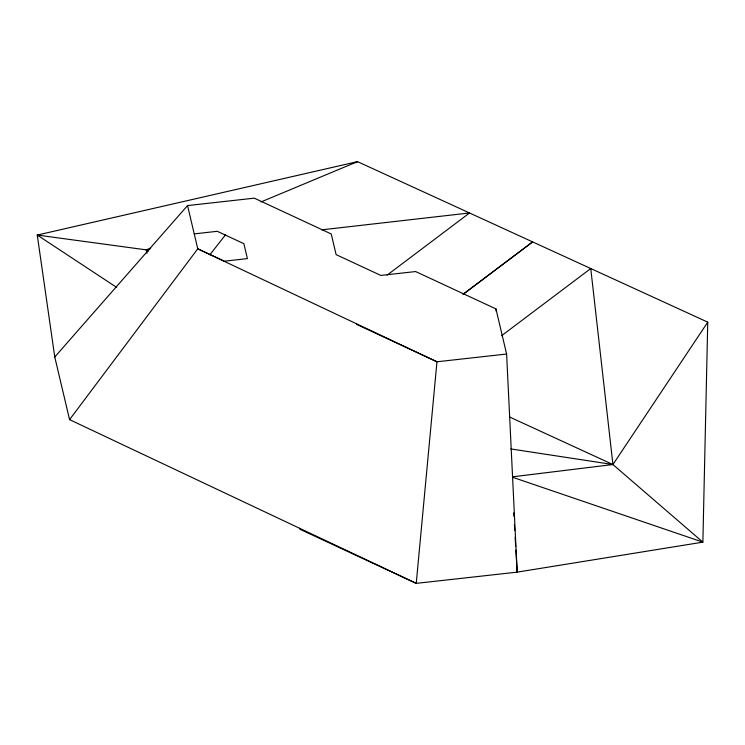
<?xml version="1.0" encoding="UTF-8"?>
<svg xmlns="http://www.w3.org/2000/svg" width="745" height="745" viewBox="0 0 745 745"><rect width="100%" height="100%" fill="white"/><g stroke="black" fill="none" stroke-linecap="round" stroke-linejoin="round"><path stroke-width="1.12" d="M515.885 550.08L517.179 572.141L506.609 354.033L495.956 308.914L415.635 271.553L380.816 275.426L336.125 254.632L331.236 233.967L254.287 198.161L187.544 205.583L197.76 248.811L436.961 361.781L416.241 583.363L69.574 419.64L54.767 356.995L37.25 235.057L357.507 161.637L707.75 322.157L702.87 542.146L517.179 572.141L416.241 583.363L299.844 529.211L299.63 528.289M707.75 322.157L612.93 464.545L512.746 476.791M69.574 419.64L197.76 248.811L224.347 261.178L247.405 258.617L243.876 243.68L217.289 231.304L194.231 233.874M209.904 254.734L225.651 234.656M54.767 356.995L187.544 205.583M387.083 275.147L469.546 212.968L321.775 229.833M463.139 294.294L532.628 241.892L463.073 294.312M501.683 335.66L590.757 268.535L612.93 464.545L702.87 542.146L512.7 477.303M355.467 162.736L357.507 161.637L261.011 201.942M150.583 248.076L146.29 249.864L37.25 235.057L116.676 287.412M149.754 249.473L146.29 249.864L147.054 253.272M506.609 354.033L436.961 361.781L356.65 324.41L356.501 323.777M510.763 448.928L612.93 464.545L509.459 416.939M148.395 250.832L146.29 249.864L147.91 251.521M495.956 308.914L496.17 311.233M513.705 512.923L513.91 516.406M514.395 524.536L514.73 530.338M515.14 537.303L515.68 546.597"/></g></svg>
